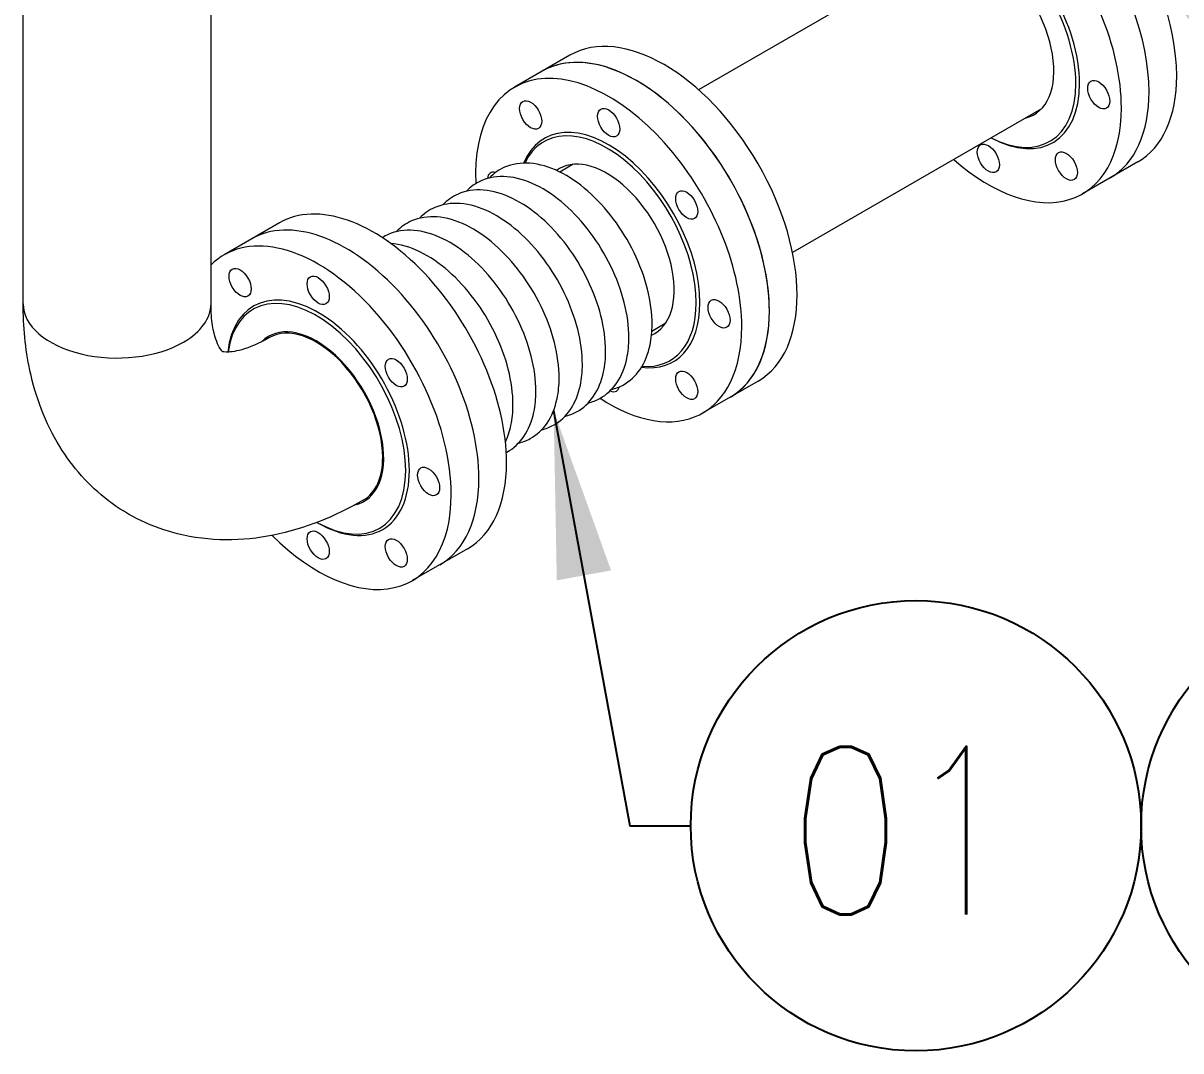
# Model space of a CAD drawing. Header units: millimetres. Extents: x -312439 to 477422, y -331570 to 212570.
# Drawn here: x 349662 to 350525, y 140683 to 141449 of the extents above; entities that cross this region are included whole.
import ezdxf

# ---------------------------------------------------------------- set-up
doc = ezdxf.new("R2010")
doc.units = ezdxf.units.MM
doc.layers.add('ARCONDTEXTO', color=4, linetype='Continuous')
doc.layers.add('TEXTO FORMATO', color=4, linetype='Continuous')
doc.styles.add('ROMAND', font='ROMAND.SHX')
doc.styles.add('ROMANS', font='romans.shx', dxfattribs={"height": 187.5})
doc.dimstyles.new('1-50 (MILIMETRO)', dxfattribs={"dimscale": 0, "dimtxt": 125, "dimasz": 125, "dimexe": 100, "dimexo": 100, "dimgap": 50, "dimtad": 0, "dimdec": 0, "dimzin": 0, "dimdsep": 46, "dimtxsty": 'ROMAND', "dimcen": -390, "dimclrd": 1, "dimclre": 1, "dimclrt": 3, "dimadec": 0, "dimazin": 0, "dimtfac": 1, "dimtdec": 0, "dimtix": 1, "dimtmove": 2, "dimatfit": 2, "dimfxl": 1, "dimtvp": 1, "dimtolj": 1, "dimtzin": 0, "dimarcsym": 0})

msp = doc.modelspace()

# ---------------------------------------------------------------- linework, layer by layer
at = {"color": 5, "linetype": 'Continuous', "lineweight": 0, "extrusion": (4.44089e-16, 0.816497, 0.57735)}
for p, q in [((349661.974, 141239.702), (349661.974, 141687.144)), ((349801.962, 141239.702), (349801.962, 141687.144)), ((350350.939, 141506.437), (350165.324, 141399.272)), ((350420.933, 141385.204), (350235.318, 141278.039)), ((349880.931, 141076.798), (349881.834, 141076.277))]:
    msp.add_line(p, q, dxfattribs=at)
at = {"color": 4, "linetype": 'Continuous', "lineweight": 0, "extrusion": (4.44089e-16, 0.816497, 0.57735)}
for p, q in [((350069.446, 141425.022), (350028.223, 141401.222)), ((350071.908, 141343.712), (350061.942, 141337.958)), ((350492.603, 141345.477), (350451.38, 141321.677)), ((349852.94, 141300.022), (349811.717, 141276.222)), ((350140.494, 141224.918), (350130.528, 141219.164)), ((350209.68, 141182.131), (350168.457, 141158.331)), ((349993.173, 141057.131), (349951.95, 141033.331))]:
    msp.add_line(p, q, dxfattribs=at)
at = {"color": 4, "linetype": 'Continuous', "lineweight": 0}
for centre, major_axis, start_param, end_param in [((350422.486, 141466.923), (70.117, -121.446), 0.7853982, 2.7909146), ((350381.263, 141443.123), (70.117, -121.446), 0.7853982, 4.1897984), ((350401.875, 141455.023), (70.117, -121.446), 0.7853982, 2.8101039), ((350381.263, 141443.123), (48.071, -83.262), 0.7853982, 3.8969517), ((350379.878, 141442.323), (47.091, -81.565), 0.7853982, 3.8745889), ((350139.563, 141303.577), (-70.117, 121.446), 3.1415927, 6.2831853), ((350118.951, 141291.677), (-70.117, 121.446), 3.1415927, 6.2831853), ((350118.951, 141291.677), (70.117, -121.446), 0.7853982, 3.1415927), ((350098.34, 141279.777), (70.117, -121.446), 0.7853982, 3.9923619), ((350381.263, 141443.123), (48.071, -83.262), 5.5278263, 7.0685835), ((350379.878, 141442.323), (47.091, -81.565), 5.5501891, 7.0685835), ((350422.486, 141466.923), (70.117, -121.446), 0, 0.7853982), ((350401.875, 141455.023), (70.117, -121.446), 0, 0.7853982), ((350381.263, 141443.123), (70.117, -121.446), 5.2349796, 7.0685835), ((350098.34, 141279.777), (48.071, -83.262), 0.7853982, 3.5596832), ((350096.954, 141278.977), (47.091, -81.565), 0.7853982, 3.5220032), ((350096.954, 141278.977), (35.518, -61.518), 6.2237155, 9.4842478), ((350016.068, 141327.277), (5.818, -10.076), 2.6038491, 3.8081087), ((349923.057, 141178.577), (70.117, -121.446), 0.7853982, 3.1415927), ((349902.445, 141166.677), (70.117, -121.446), 0.7853982, 3.1415927), ((349881.834, 141154.777), (70.117, -121.446), 0.7853982, 3.2926829), ((349881.834, 141154.777), (48.071, -83.262), 0.7853982, 3.7988444), ((349880.448, 141153.977), (47.091, -81.565), 0.7853982, 3.7733612), ((350098.34, 141279.777), (48.071, -83.262), 5.8650947, 7.0685835), ((350096.954, 141278.977), (47.091, -81.565), 5.9027747, 7.0685835), ((350118.951, 141291.677), (70.117, -121.446), 0, 0.7853982), ((350098.34, 141279.777), (70.117, -121.446), 5.4324161, 7.0685835), ((350098.34, 141184.777), (-5.818, 10.076), 2.4750766, 3.1415927), ((350098.34, 141184.777), (-5.818, 10.076), 3.1415927, 3.6793362), ((349923.057, 141178.577), (70.117, -121.446), 0, 0.7853982), ((349880.448, 141153.977), (47.091, -81.565), 5.5050704, 7.0685835), ((349881.834, 141154.777), (48.071, -83.262), 5.4977871, 7.0685835), ((349902.445, 141166.677), (70.117, -121.446), 0, 0.7853982), ((349881.834, 141154.777), (70.117, -121.446), 5.1450894, 7.0685835)]:
    msp.add_ellipse(centre, major_axis=major_axis, ratio=0.5773503, start_param=start_param, end_param=end_param, dxfattribs=at)
at = {"color": 5, "linetype": 'Continuous', "lineweight": 0}
for centre, major_axis, start_param, end_param in [((350379.878, 141442.323), (35.518, -61.518), 6.1117729, 9.5961904), ((349731.968, 141239.702), (69.994, 0), 3.1415927, 5.4977871), ((349731.968, 141239.702), (69.994, 0), 5.4977871, 6.2831853), ((349880.448, 141153.977), (35.518, -61.518), 6.1036024, 9.5816852), ((349880.448, 141153.977), (34.997, -60.617), 0.7853982, 3.1415927), ((349902.445, 141166.677), (35.518, -61.518), 3.4564323, 3.481239), ((349902.445, 141166.677), (34.293, -59.397), 3.408813, 3.4341272), ((349902.445, 141166.677), (30.619, -53.033), 3.2605556, 3.2880462), ((349880.448, 141153.977), (34.997, -60.617), 0, 0.7853982), ((349902.445, 141166.677), (30.619, -53.033), 6.1367318, 6.1642223), ((349902.445, 141166.677), (35.518, -61.518), 5.943539, 5.9683457), ((349902.445, 141166.677), (34.293, -59.397), 5.9906507, 6.0159649)]:
    msp.add_ellipse(centre, major_axis=major_axis, ratio=0.5773503, start_param=start_param, end_param=end_param, dxfattribs=at)
at = {"color": 4, "linetype": 'Continuous', "lineweight": 0}
for centre, major_axis in [((350463.536, 141395.623), (-5.818, 10.076)), ((350040.165, 141380.54), (5.818, -10.076)), ((350098.34, 141374.777), (5.818, -10.076)), ((350381.263, 141348.123), (-5.818, 10.076)), ((350439.439, 141342.36), (-5.818, 10.076)), ((350156.515, 141313.364), (-5.818, 10.076)), ((349823.658, 141255.54), (5.818, -10.076)), ((349881.834, 141249.777), (5.818, -10.076)), ((350180.612, 141232.277), (-5.818, 10.076)), ((349940.009, 141188.364), (-5.818, 10.076)), ((350156.515, 141179.014), (-5.818, 10.076)), ((349964.106, 141107.277), (-5.818, 10.076)), ((349881.834, 141059.777), (-5.818, 10.076)), ((349940.009, 141054.014), (-5.818, 10.076))]:
    msp.add_ellipse(centre, major_axis=major_axis, ratio=0.5773503, dxfattribs=at)
for points, knots in [([(350130.69, 141224.412), (350130.69, 141232.78), (350129.486, 141241.701), (350124.89, 141259.791), (350121.503, 141268.957), (350112.926, 141286.637), (350107.744, 141295.149), (350096.077, 141310.728), (350089.594, 141317.79), (350075.888, 141329.777), (350068.664, 141334.692), (350054.112, 141341.769), (350046.776, 141343.938), (350032.978, 141344.998), (350026.477, 141344.028), (350016.433, 141339.615), (350012.583, 141336.901), (350009.33, 141333.5)], [0, 0, 0, 0, 0.3311572, 0.3311572, 0.6612789, 0.6612789, 0.9899629, 0.9899629, 1.3188617, 1.3188617, 1.6494604, 1.6494604, 1.9798425, 1.9798425, 2.2926986, 2.2926986, 2.5231338, 2.5231338, 2.5231338, 2.5231338]), ([(350113.37, 141214.412), (350113.37, 141222.78), (350112.165, 141231.701), (350107.569, 141249.791), (350104.183, 141258.957), (350095.605, 141276.637), (350090.424, 141285.149), (350078.757, 141300.728), (350072.273, 141307.79), (350058.567, 141319.777), (350051.344, 141324.692), (350036.792, 141331.769), (350029.455, 141333.938), (350015.658, 141334.998), (350009.157, 141334.028), (349999.113, 141329.615), (349995.263, 141326.901), (349992.01, 141323.5)], [0, 0, 0, 0, 0.3311572, 0.3311572, 0.6612789, 0.6612789, 0.9899629, 0.9899629, 1.3188617, 1.3188617, 1.6494604, 1.6494604, 1.9798425, 1.9798425, 2.2926986, 2.2926986, 2.5231338, 2.5231338, 2.5231338, 2.5231338]), ([(350096.049, 141204.412), (350096.049, 141212.78), (350094.845, 141221.701), (350090.249, 141239.791), (350086.862, 141248.957), (350078.285, 141266.637), (350073.103, 141275.149), (350061.436, 141290.728), (350054.953, 141297.79), (350041.247, 141309.777), (350034.023, 141314.692), (350019.471, 141321.769), (350012.135, 141323.938), (349998.337, 141324.998), (349991.836, 141324.028), (349981.792, 141319.615), (349977.942, 141316.901), (349974.689, 141313.5)], [0, 0, 0, 0, 0.3311572, 0.3311572, 0.6612789, 0.6612789, 0.9899629, 0.9899629, 1.3188617, 1.3188617, 1.6494604, 1.6494604, 1.9798425, 1.9798425, 2.2926986, 2.2926986, 2.5231338, 2.5231338, 2.5231338, 2.5231338]), ([(350078.729, 141194.412), (350078.729, 141202.78), (350077.524, 141211.701), (350072.928, 141229.791), (350069.542, 141238.957), (350060.964, 141256.637), (350055.783, 141265.149), (350044.116, 141280.728), (350037.632, 141287.79), (350023.926, 141299.777), (350016.703, 141304.692), (350002.151, 141311.769), (349994.814, 141313.938), (349981.017, 141314.998), (349974.516, 141314.028), (349964.472, 141309.615), (349960.622, 141306.901), (349957.369, 141303.5)], [0, 0, 0, 0, 0.3311572, 0.3311572, 0.6612789, 0.6612789, 0.9899629, 0.9899629, 1.3188617, 1.3188617, 1.6494604, 1.6494604, 1.9798425, 1.9798425, 2.2926986, 2.2926986, 2.5231338, 2.5231338, 2.5231338, 2.5231338]), ([(350061.408, 141184.412), (350061.408, 141192.78), (350060.204, 141201.701), (350055.608, 141219.791), (350052.221, 141228.957), (350043.644, 141246.637), (350038.462, 141255.149), (350026.795, 141270.728), (350020.312, 141277.79), (350006.606, 141289.777), (349999.382, 141294.692), (349984.83, 141301.769), (349977.494, 141303.938), (349963.696, 141304.998), (349957.195, 141304.028), (349947.151, 141299.615), (349943.301, 141296.901), (349940.048, 141293.5)], [0, 0, 0, 0, 0.3311572, 0.3311572, 0.6612789, 0.6612789, 0.9899629, 0.9899629, 1.3188617, 1.3188617, 1.6494604, 1.6494604, 1.9798425, 1.9798425, 2.2926986, 2.2926986, 2.5231338, 2.5231338, 2.5231338, 2.5231338]), ([(350044.088, 141174.412), (350044.088, 141182.78), (350042.883, 141191.701), (350038.287, 141209.791), (350034.901, 141218.957), (350026.323, 141236.637), (350021.142, 141245.149), (350009.475, 141260.728), (350002.991, 141267.79), (349989.285, 141279.777), (349982.062, 141284.692), (349967.51, 141291.769), (349960.173, 141293.938), (349946.376, 141294.998), (349939.875, 141294.028), (349932.519, 141290.796), (349931.002, 141289.993), (349929.551, 141289.081)], [0, 0, 0, 0, 0.3311572, 0.3311572, 0.6612789, 0.6612789, 0.9899629, 0.9899629, 1.3188617, 1.3188617, 1.6494604, 1.6494604, 1.9798425, 1.9798425, 2.2926986, 2.2926986, 2.3777037, 2.3777037, 2.3777037, 2.3777037]), ([(350027.017, 141164.472), (350027.017, 141172.86), (350025.809, 141181.799), (350021.201, 141199.923), (350017.806, 141209.105), (350009.21, 141226.812), (350004.017, 141235.336), (349992.326, 141250.933), (349985.83, 141258.003), (349972.093, 141270.001), (349964.853, 141274.92), (349950.305, 141281.975), (349942.989, 141284.137), (349935.916, 141284.685)], [0, 0, 0, 0, 0.3314022, 0.3314022, 0.6617565, 0.6617565, 0.9906422, 0.9906422, 1.3197508, 1.3197508, 1.6505986, 1.6505986, 1.9792844, 1.9792844, 1.9792844, 1.9792844]), ([(350100.361, 141175.83), (350103.412, 141176.576), (350106.331, 141177.7), (350114.069, 141181.935), (350118.373, 141185.927), (350125.265, 141196.019), (350127.747, 141202.216), (350130.195, 141213.885), (350130.69, 141219.035), (350130.69, 141224.412)], [5.33084779, 5.33084779, 5.33084779, 5.33084779, 5.48461365, 5.48461365, 5.76847899, 5.76847899, 6.0704186, 6.0704186, 6.28318531, 6.28318531, 6.28318531, 6.28318531]), ([(350083.041, 141165.83), (350086.091, 141166.576), (350089.011, 141167.7), (350096.748, 141171.935), (350101.053, 141175.927), (350107.944, 141186.019), (350110.427, 141192.216), (350112.874, 141203.885), (350113.37, 141209.035), (350113.37, 141214.412)], [5.33084779, 5.33084779, 5.33084779, 5.33084779, 5.48461365, 5.48461365, 5.76847899, 5.76847899, 6.0704186, 6.0704186, 6.28318531, 6.28318531, 6.28318531, 6.28318531]), ([(350065.72, 141155.83), (350068.771, 141156.576), (350071.69, 141157.7), (350079.428, 141161.935), (350083.732, 141165.927), (350090.624, 141176.019), (350093.106, 141182.216), (350095.554, 141193.885), (350096.049, 141199.035), (350096.049, 141204.412)], [5.33084779, 5.33084779, 5.33084779, 5.33084779, 5.48461365, 5.48461365, 5.76847899, 5.76847899, 6.0704186, 6.0704186, 6.28318531, 6.28318531, 6.28318531, 6.28318531]), ([(350048.4, 141145.83), (350051.45, 141146.576), (350054.37, 141147.7), (350062.107, 141151.935), (350066.412, 141155.927), (350073.303, 141166.019), (350075.786, 141172.216), (350078.233, 141183.885), (350078.729, 141189.035), (350078.729, 141194.412)], [5.33084779, 5.33084779, 5.33084779, 5.33084779, 5.48461365, 5.48461365, 5.76847899, 5.76847899, 6.0704186, 6.0704186, 6.28318531, 6.28318531, 6.28318531, 6.28318531]), ([(350031.079, 141135.83), (350034.13, 141136.576), (350037.049, 141137.7), (350044.787, 141141.935), (350049.091, 141145.927), (350055.983, 141156.019), (350058.465, 141162.216), (350060.913, 141173.885), (350061.408, 141179.035), (350061.408, 141184.412)], [5.33084779, 5.33084779, 5.33084779, 5.33084779, 5.48461365, 5.48461365, 5.76847899, 5.76847899, 6.0704186, 6.0704186, 6.28318531, 6.28318531, 6.28318531, 6.28318531]), ([(350022.004, 141128.949), (350022.152, 141129.028), (350022.3, 141129.107), (350027.466, 141131.935), (350031.771, 141135.927), (350038.662, 141146.019), (350041.145, 141152.216), (350043.592, 141163.885), (350044.088, 141169.035), (350044.088, 141174.412)], [5.47627792, 5.47627792, 5.47627792, 5.47627792, 5.48461365, 5.48461365, 5.76847899, 5.76847899, 6.0704186, 6.0704186, 6.28318531, 6.28318531, 6.28318531, 6.28318531]), ([(350021.379, 141136.66), (350023.199, 141140.464), (350024.569, 141144.63), (350026.519, 141153.91), (350027.017, 141159.078), (350027.017, 141164.472)], [5.87469727, 5.87469727, 5.87469727, 5.87469727, 6.0700997, 6.0700997, 6.28318531, 6.28318531, 6.28318531, 6.28318531])]:
    msp.add_open_spline(points, degree=3, knots=knots, dxfattribs=at)
at = {"color": 5, "linetype": 'Continuous', "lineweight": 0}
for points, knots in [([(349915.445, 141093.36), (349894.399, 141081.209), (349872.034, 141072.043), (349825.356, 141062.606), (349800.868, 141062.27), (349758.613, 141072.81), (349740.774, 141081.276), (349710.847, 141104.106), (349698.637, 141118.069), (349678.437, 141150.945), (349671.296, 141170.217), (349663.544, 141206.236), (349661.974, 141222.875), (349661.974, 141239.702)], [1.5707963, 1.5707963, 1.5707963, 1.5707963, 1.8849556, 1.8849556, 2.1921911, 2.1921911, 2.4304134, 2.4304134, 2.6591714, 2.6591714, 2.9240626, 2.9240626, 3.1415927, 3.1415927, 3.1415927, 3.1415927]), ([(349845.451, 141214.594), (349837.544, 141210.029), (349830.444, 141207.103), (349819.385, 141203.94), (349815.454, 141203.661), (349810.422, 141203.863), (349810.461, 141204.189), (349810.446, 141204.198), (349809.832, 141204.276), (349806.566, 141210.084), (349804.42, 141215.438), (349802.412, 141228.102), (349801.962, 141233.563), (349801.962, 141239.702)], [1.5707963, 1.5707963, 1.5707963, 1.5707963, 1.8179228, 1.8179228, 2.0618101, 2.0618101, 2.3717354, 2.3717354, 2.6858947, 2.6858947, 2.9754222, 2.9754222, 3.1415927, 3.1415927, 3.1415927, 3.1415927])]:
    msp.add_open_spline(points, degree=3, knots=knots, dxfattribs=at)
at = {"layer": 'TEXTO FORMATO', "color": 1}
for centre in [(350327.304, 140850.613), (350662.974, 140850.613)]:
    msp.add_circle(centre, 167.835, dxfattribs=at)

# ---------------------------------------------------------------- texts
at = {"layer": 'ARCONDTEXTO', "color": 3, "linetype": 'Continuous', "lineweight": -3, "style": 'ROMANS', "width": 0.8}
msp.add_text('01', height=125, dxfattribs=at).set_placement((350231.985, 140784.547))

# ---------------------------------------------------------------- leaders
at = {"layer": 'TEXTO FORMATO'}
for points in [[(350503.567, 141486.025), (350695.161, 141311.731), (350740.494, 141311.731)], [(350057.304, 141160.191), (350114.135, 140850.613), (350159.469, 140850.613)]]:
    msp.add_leader(points, dimstyle='1-50 (MILIMETRO)', override={"dimscale": 1}, dxfattribs=at)

doc.saveas('drawing.dxf')
